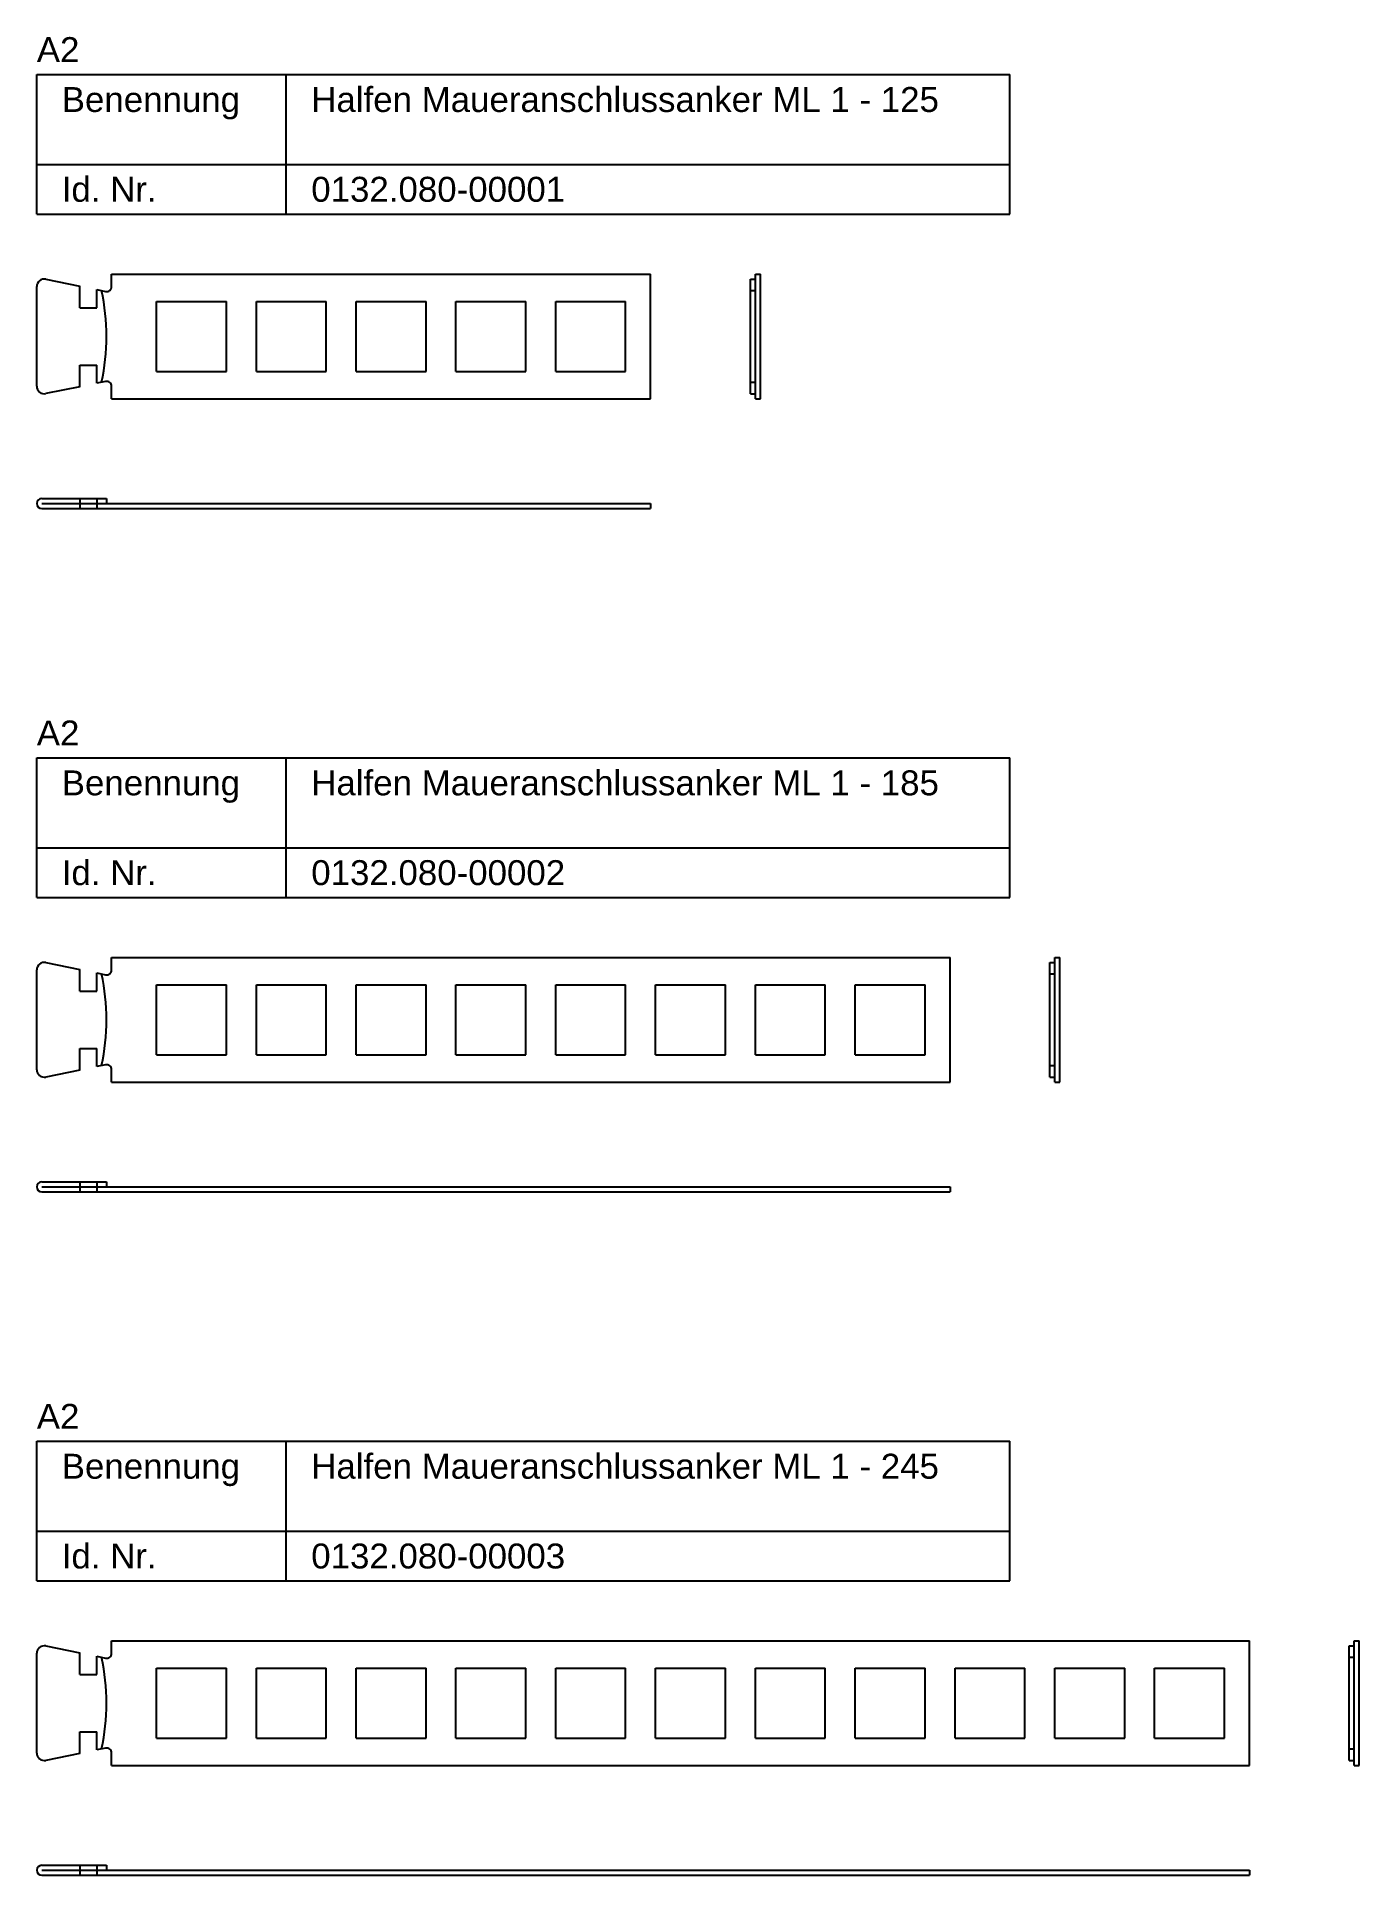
# Model space of a CAD drawing. Header units: millimetres. Extents: x -8 to 257, y -159 to 209.
import ezdxf

# ---------------------------------------------------------------- set-up
doc = ezdxf.new("R2010")
doc.units = ezdxf.units.MM
doc.layers.add('HALFEN-KONSOLANKER', color=2, linetype='CONTINUOUS')
doc.styles.add('ARIAL50', font='ARIAL.TTF', dxfattribs={"height": 5})

msp = doc.modelspace()

# ---------------------------------------------------------------- linework, layer by layer
at = {"layer": 'HALFEN-KONSOLANKER'}
for p, q in [((-8.13, 201.91), (186.87, 201.91)), ((-8.13, 173.91), (-8.13, 201.91)), ((41.87, 173.91), (41.87, 201.91)), ((186.87, 173.91), (186.87, 201.91)), ((-8.13, 183.91), (186.87, 183.91)), ((-8.13, 173.91), (186.87, 173.91)), ((-8.13, 139.41), (-8.13, 159.41)), ((-6.33, 160.88), (0.47, 159.5)), ((0.47, 155.16), (0.47, 159.5)), ((3.87, 155.16), (3.87, 158.8)), ((3.87, 158.8), (5.67, 158.43)), ((6.87, 161.91), (114.87, 161.91)), ((6.87, 159.41), (6.87, 161.91)), ((114.87, 136.91), (114.87, 161.91)), ((134.87, 137.91), (134.87, 160.91)), ((134.87, 160.91), (135.87, 160.91)), ((134.87, 158.6), (135.87, 158.6)), ((135.87, 136.91), (135.87, 161.91)), ((135.87, 161.91), (136.87, 161.91)), ((136.87, 136.91), (136.87, 161.91)), ((0.47, 155.16), (3.87, 155.16)), ((15.87, 156.41), (29.87, 156.41)), ((15.87, 142.41), (15.87, 156.41)), ((29.87, 142.41), (29.87, 156.41)), ((35.87, 156.41), (49.87, 156.41)), ((35.87, 142.41), (35.87, 156.41)), ((49.87, 142.41), (49.87, 156.41)), ((55.87, 156.41), (69.87, 156.41)), ((55.87, 142.41), (55.87, 156.41)), ((69.87, 142.41), (69.87, 156.41)), ((75.87, 156.41), (89.87, 156.41)), ((75.87, 142.41), (75.87, 156.41)), ((89.87, 142.41), (89.87, 156.41)), ((95.87, 142.41), (95.87, 156.41)), ((95.87, 156.41), (109.87, 156.41)), ((109.87, 142.41), (109.87, 156.41)), ((0.47, 139.33), (0.47, 143.66)), ((0.47, 143.66), (3.87, 143.66)), ((3.87, 140.03), (3.87, 143.66)), ((5.67, 140.39), (3.87, 140.03)), ((15.87, 142.41), (29.87, 142.41)), ((35.87, 142.41), (49.87, 142.41)), ((55.87, 142.41), (69.87, 142.41)), ((75.87, 142.41), (89.87, 142.41)), ((95.87, 142.41), (109.87, 142.41)), ((134.87, 140.23), (135.87, 140.23)), ((0.47, 139.33), (-6.33, 137.94)), ((6.87, 136.91), (6.87, 139.41)), ((6.87, 136.91), (114.87, 136.91)), ((134.87, 137.91), (135.87, 137.91)), ((135.87, 136.91), (136.87, 136.91)), ((-7.13, 116.91), (5.85, 116.91)), ((-7.13, 115.91), (114.87, 115.91)), ((-7.13, 114.91), (114.87, 114.91)), ((0.47, 116.91), (0.47, 114.91)), ((3.87, 116.91), (3.87, 114.91)), ((5.85, 116.91), (5.85, 115.91)), ((114.87, 115.91), (114.87, 114.91)), ((-8.13, 64.91), (186.87, 64.91)), ((-8.13, 36.91), (-8.13, 64.91)), ((41.87, 36.91), (41.87, 64.91)), ((186.87, 36.91), (186.87, 64.91)), ((-8.13, 46.91), (186.87, 46.91)), ((-8.13, 36.91), (186.87, 36.91)), ((-8.13, 2.41), (-8.13, 22.41)), ((-6.33, 23.88), (0.47, 22.5)), ((0.47, 18.16), (0.47, 22.5)), ((6.87, 24.91), (174.87, 24.91)), ((6.87, 22.41), (6.87, 24.91)), ((174.87, -0.09), (174.87, 24.91)), ((194.87, 23.91), (195.87, 23.91)), ((194.87, 0.91), (194.87, 23.91)), ((195.87, -0.09), (195.87, 24.91)), ((195.87, 24.91), (196.87, 24.91)), ((196.87, -0.09), (196.87, 24.91)), ((3.87, 21.8), (5.67, 21.43)), ((3.87, 18.16), (3.87, 21.8)), ((15.87, 19.41), (29.87, 19.41)), ((15.87, 5.41), (15.87, 19.41)), ((29.87, 5.41), (29.87, 19.41)), ((35.87, 19.41), (49.87, 19.41)), ((35.87, 5.41), (35.87, 19.41)), ((49.87, 5.41), (49.87, 19.41)), ((55.87, 19.41), (69.87, 19.41)), ((55.87, 5.41), (55.87, 19.41)), ((69.87, 5.41), (69.87, 19.41)), ((75.87, 19.41), (89.87, 19.41)), ((75.87, 5.41), (75.87, 19.41)), ((89.87, 5.41), (89.87, 19.41)), ((95.87, 19.41), (109.87, 19.41)), ((95.87, 5.41), (95.87, 19.41)), ((109.87, 5.41), (109.87, 19.41)), ((115.87, 19.41), (129.87, 19.41)), ((115.87, 5.41), (115.87, 19.41)), ((129.87, 5.41), (129.87, 19.41)), ((135.87, 19.41), (149.87, 19.41)), ((135.87, 5.41), (135.87, 19.41)), ((149.87, 5.41), (149.87, 19.41)), ((155.87, 19.41), (169.87, 19.41)), ((155.87, 5.41), (155.87, 19.41)), ((169.87, 5.41), (169.87, 19.41)), ((194.87, 21.6), (195.87, 21.6)), ((0.47, 18.16), (3.87, 18.16)), ((0.47, 6.66), (3.87, 6.66)), ((0.47, 2.33), (0.47, 6.66)), ((3.87, 3.03), (3.87, 6.66)), ((15.87, 5.41), (29.87, 5.41)), ((35.87, 5.41), (49.87, 5.41)), ((55.87, 5.41), (69.87, 5.41)), ((75.87, 5.41), (89.87, 5.41)), ((95.87, 5.41), (109.87, 5.41)), ((115.87, 5.41), (129.87, 5.41)), ((135.87, 5.41), (149.87, 5.41)), ((155.87, 5.41), (169.87, 5.41)), ((0.47, 2.33), (-6.33, 0.94)), ((5.67, 3.39), (3.87, 3.03)), ((6.87, -0.09), (6.87, 2.41)), ((194.87, 3.23), (195.87, 3.23)), ((194.87, 0.91), (195.87, 0.91)), ((6.87, -0.09), (174.87, -0.09)), ((195.87, -0.09), (196.87, -0.09)), ((-7.13, -20.09), (5.85, -20.09)), ((-7.13, -21.09), (174.87, -21.09)), ((-7.13, -22.09), (174.87, -22.09)), ((0.47, -20.09), (0.47, -22.09)), ((3.87, -20.09), (3.87, -22.09)), ((5.85, -20.09), (5.85, -21.09)), ((174.87, -21.09), (174.87, -22.09)), ((-8.13, -72.09), (186.87, -72.09)), ((-8.13, -100.09), (-8.13, -72.09)), ((41.87, -100.09), (41.87, -72.09)), ((186.87, -100.09), (186.87, -72.09)), ((-8.13, -90.09), (186.87, -90.09)), ((-8.13, -100.09), (186.87, -100.09)), ((-6.33, -113.12), (0.47, -114.5)), ((6.87, -112.09), (234.87, -112.09)), ((6.87, -114.59), (6.87, -112.09)), ((234.87, -137.09), (234.87, -112.09)), ((254.87, -113.09), (255.87, -113.09)), ((254.87, -136.09), (254.87, -113.09)), ((255.87, -137.09), (255.87, -112.09)), ((255.87, -112.09), (256.87, -112.09)), ((256.87, -137.09), (256.87, -112.09)), ((-8.13, -134.59), (-8.13, -114.59)), ((0.47, -118.84), (0.47, -114.5)), ((3.87, -115.2), (5.67, -115.57)), ((3.87, -118.84), (3.87, -115.2)), ((15.87, -131.59), (15.87, -117.59)), ((15.87, -117.59), (29.87, -117.59)), ((29.87, -131.59), (29.87, -117.59)), ((35.87, -131.59), (35.87, -117.59)), ((35.87, -117.59), (49.87, -117.59)), ((49.87, -131.59), (49.87, -117.59)), ((55.87, -131.59), (55.87, -117.59)), ((55.87, -117.59), (69.87, -117.59)), ((69.87, -131.59), (69.87, -117.59)), ((75.87, -131.59), (75.87, -117.59)), ((75.87, -117.59), (89.87, -117.59)), ((89.87, -131.59), (89.87, -117.59)), ((95.87, -131.59), (95.87, -117.59)), ((95.87, -117.59), (109.87, -117.59)), ((109.87, -131.59), (109.87, -117.59)), ((115.87, -131.59), (115.87, -117.59)), ((115.87, -117.59), (129.87, -117.59)), ((129.87, -131.59), (129.87, -117.59)), ((135.87, -117.59), (149.87, -117.59)), ((135.87, -131.59), (135.87, -117.59)), ((149.87, -131.59), (149.87, -117.59)), ((155.87, -117.59), (169.87, -117.59)), ((155.87, -131.59), (155.87, -117.59)), ((169.87, -131.59), (169.87, -117.59)), ((175.87, -117.59), (189.87, -117.59)), ((175.87, -131.59), (175.87, -117.59)), ((189.87, -131.59), (189.87, -117.59)), ((195.87, -117.59), (209.87, -117.59)), ((195.87, -131.59), (195.87, -117.59)), ((209.87, -131.59), (209.87, -117.59)), ((215.87, -117.59), (229.87, -117.59)), ((215.87, -131.59), (215.87, -117.59)), ((229.87, -131.59), (229.87, -117.59)), ((254.87, -115.4), (255.87, -115.4)), ((0.47, -118.84), (3.87, -118.84)), ((0.47, -130.34), (3.87, -130.34)), ((0.47, -134.67), (0.47, -130.34)), ((3.87, -133.97), (3.87, -130.34)), ((15.87, -131.59), (29.87, -131.59)), ((35.87, -131.59), (49.87, -131.59)), ((55.87, -131.59), (69.87, -131.59)), ((75.87, -131.59), (89.87, -131.59)), ((95.87, -131.59), (109.87, -131.59)), ((115.87, -131.59), (129.87, -131.59)), ((135.87, -131.59), (149.87, -131.59)), ((155.87, -131.59), (169.87, -131.59)), ((175.87, -131.59), (189.87, -131.59)), ((195.87, -131.59), (209.87, -131.59)), ((215.87, -131.59), (229.87, -131.59)), ((0.47, -134.67), (-6.33, -136.06)), ((5.67, -133.61), (3.87, -133.97)), ((6.87, -137.09), (6.87, -134.59)), ((254.87, -133.77), (255.87, -133.77)), ((254.87, -136.09), (255.87, -136.09)), ((6.87, -137.09), (234.87, -137.09)), ((255.87, -137.09), (256.87, -137.09)), ((-7.13, -157.09), (5.85, -157.09)), ((-7.13, -158.09), (234.87, -158.09)), ((0.47, -157.09), (0.47, -159.09)), ((3.87, -157.09), (3.87, -159.09)), ((5.85, -157.09), (5.85, -158.09)), ((234.87, -158.09), (234.87, -159.09)), ((-7.13, -159.09), (234.87, -159.09))]:
    msp.add_line(p, q, dxfattribs=at)
for centre, radius, start, end in [((-6.63, 159.41), 1.5, 78.463, 180), ((-36.86, 149.41), 42.71, 347.5765, 12.4235), ((5.87, 159.41), 1, 258.463, 0), ((5.87, 139.41), 1, 0, 101.537), ((-6.63, 139.41), 1.5, 180, 281.537), ((-7.13, 115.91), 1, 90, 270), ((-6.63, 22.41), 1.5, 78.463, 180), ((5.87, 22.41), 1, 258.463, 0), ((-36.86, 12.41), 42.71, 347.5765, 12.4235), ((-6.63, 2.41), 1.5, 180, 281.537), ((5.87, 2.41), 1, 0, 101.537), ((-7.13, -21.09), 1, 90, 270), ((-6.63, -114.59), 1.5, 78.463, 180), ((-36.86, -124.59), 42.71, 347.5765, 12.4235), ((5.87, -114.59), 1, 258.463, 0), ((-6.63, -134.59), 1.5, 180, 281.537), ((5.87, -134.59), 1, 0, 101.537), ((-7.13, -158.09), 1, 90, 270)]:
    msp.add_arc(centre, radius, start, end, dxfattribs=at)

# ---------------------------------------------------------------- texts
at = {"layer": 'HALFEN-KONSOLANKER', "style": 'ARIAL50'}
for s, p in [('A2', (-8.13, 204.41)), ('Benennung', (-3.13, 194.41)), ('Halfen Maueranschlussanker ML 1 - 125', (46.87, 194.41)), ('Id. Nr.', (-3.13, 176.41)), ('0132.080-00001', (46.87, 176.41)), ('A2', (-8.13, 67.41)), ('Halfen Maueranschlussanker ML 1 - 185', (46.87, 57.41)), ('Benennung', (-3.13, 57.41)), ('Id. Nr.', (-3.13, 39.41)), ('0132.080-00002', (46.87, 39.41)), ('A2', (-8.13, -69.59)), ('Benennung', (-3.13, -79.59)), ('Halfen Maueranschlussanker ML 1 - 245', (46.87, -79.59)), ('Id. Nr.', (-3.13, -97.59)), ('0132.080-00003', (46.87, -97.59))]:
    msp.add_text(s, height=5, dxfattribs=at).set_placement(p)

doc.saveas('drawing.dxf')
